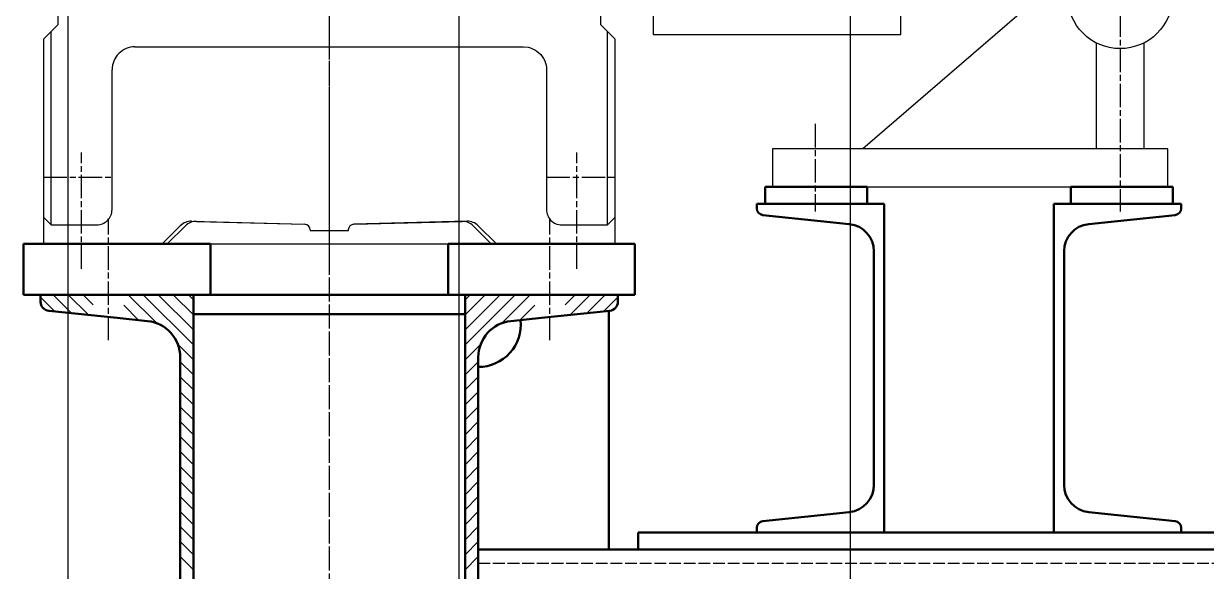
# Model space of a CAD drawing. Header units: millimetres. Extents: x -1263456 to 2767218, y -83310 to 50301.
# Drawn here: x 1104328 to 1104933, y -22170 to -21890 of the extents above; entities that cross this region are included whole.
import ezdxf

# ---------------------------------------------------------------- set-up
doc = ezdxf.new("R2010")
doc.units = ezdxf.units.MM
for name, pattern in [('AM_DIN_G_W050', [13.75, 9.75, -1.5, 1, -1.5]), ('AM_ISO02W050', [7.5, 6, -1.5]), ('AM_ISO08W050', [18, 12, -1.5, 3, -1.5])]:
    doc.linetypes.add(name, pattern=pattern)
doc.layers.add('11', color=7, linetype='Continuous')
doc.layers.add('P-AM_7', color=2, linetype='AM_DIN_G_W050')
for name, color, linetype, lineweight in [('AM_0', 7, 'Continuous', 50), ('AM_3', 6, 'AM_ISO02W050', 25), ('AM_7', 4, 'AM_ISO08W050', 25), ('AM_8', 1, 'Continuous', 25)]:
    doc.layers.add(name, color=color, linetype=linetype, lineweight=lineweight)

# ---------------------------------------------------------------- blocks, each defined once
blk = doc.blocks.new('gearbox with bearing')
at = {"layer": '11'}
for p, q in [((2746.21, 148.75), (2746.21, -160.75)), ((3023.82, -160.73), (3023.82, 148.72)), ((3050.6, -107.15), (3050.6, -165.59)), ((3271.17, -126.34), (3157.74, -224.04)), ((3177.23, -165.59), (3177.23, -121.76)), ((2746.21, -160.75), (2738.92, -168.05)), ((3031.13, -168.03), (3023.82, -160.73)), ((2738.92, -168.05), (2738.9, -259.11)), ((2742.8, -263), (2742.8, -164.17)), ((3027.23, -263), (3027.23, -164.13)), ((3031.13, -259.11), (3031.13, -168.03)), ((3050.6, -165.59), (3050.6, -165.59)), ((3050.6, -165.59), (3050.6, -165.59)), ((3050.6, -165.59), (3177.23, -165.59)), ((2785.66, -171.99), (2984.37, -171.99)), ((2984.37, -171.99), (2986.64, -172.21)), ((2984.37, -171.99), (2984.37, -171.99)), ((2986.64, -172.21), (2987.81, -172.5)), ((2987.81, -172.5), (2988.96, -172.93)), ((2988.96, -172.93), (2990.09, -173.48)), ((2990.09, -173.48), (2991.16, -174.16)), ((2991.16, -174.16), (2992.17, -174.97)), ((2992.17, -174.97), (2993.08, -175.88)), ((3277.07, -169.97), (3277.07, -224.04)), ((3301.42, -169.97), (3301.42, -224.04)), ((2993.08, -175.88), (2993.88, -176.88)), ((2993.88, -176.88), (2994.57, -177.96)), ((2994.57, -177.96), (2995.12, -179.09)), ((2995.12, -179.09), (2995.54, -180.24)), ((2995.54, -180.24), (2995.84, -181.4)), ((2773.97, -255.21), (2773.97, -183.68)), ((2995.84, -181.4), (2996.01, -182.55)), ((2996.01, -182.55), (2996.06, -183.68)), ((2996.06, -183.68), (2996.06, -183.68)), ((2996.06, -183.68), (2996.06, -255.21)), ((3111.54, -224.04), (3111.54, -243.52)), ((3313.6, -224.04), (3111.54, -224.04)), ((3313.6, -243.52), (3313.6, -224.04)), ((3111.54, -243.52), (3313.6, -243.52)), ((2738.9, -259.11), (2742.8, -263)), ((2738.9, -259.11), (2738.9, -272.74)), ((3027.23, -263), (3031.13, -259.11)), ((3031.13, -272.74), (3031.13, -259.11)), ((2742.8, -263), (2766.18, -263)), ((2799.57, -272.74), (2808.87, -263.44)), ((2802.22, -272.74), (2811.45, -263.51)), ((2814.58, -261.16), (2872.43, -262.68)), ((2817.17, -261.23), (2872.43, -262.68)), ((2875.27, -265.6), (2875.27, -265.93)), ((2875.27, -265.93), (2894.76, -265.93)), ((2894.76, -265.93), (2894.76, -265.6)), ((2955.45, -261.16), (2897.6, -262.67)), ((2897.6, -262.67), (2952.86, -261.23)), ((2958.58, -263.51), (2967.81, -272.74)), ((2970.47, -272.74), (2961.16, -263.44)), ((3003.85, -263), (3027.23, -263)), ((2738.9, -272.74), (3031.13, -272.74))]:
    blk.add_line(p, q, dxfattribs=at)
for centre, major_axis, start_param, end_param in [((3289.25, -146.11), (18.94, 18.94), 5.497787, 11.780972), ((2785.66, -183.68), (8.27, 8.27), 0.785352, 2.35615), ((2766.18, -255.21), (-5.51, 5.51), 2.356262, 3.92706), ((3003.85, -255.21), (-5.51, 5.51), 0.785408, 2.356206), ((2814.38, -268.95), (5.51, 5.51), 0.759179, 1.570787), ((2816.97, -269.02), (-5.51, 5.51), -0.81133, -0.000187), ((2872.35, -265.6), (-2.07, 2.07), 3.926916, 5.471449), ((2897.68, -265.6), (2.07, 2.07), 0.811715, 2.356227), ((2953.06, -269.02), (5.51, 5.51), 0.000196, 0.811343), ((2955.65, -268.95), (-5.51, 5.51), -1.570551, -0.759396)]:
    blk.add_ellipse(centre, major_axis=major_axis, ratio=1, start_param=start_param, end_param=end_param, dxfattribs=at)
at = {"layer": 'AM_0'}
for p, q in [((3107.87, -243.52), (3107.87, -252.2)), ((3159.94, -243.52), (3107.87, -243.52)), ((3159.94, -252.2), (3159.94, -243.52)), ((3264.08, -252.2), (3264.08, -243.52)), ((3264.08, -243.52), (3316.15, -243.52)), ((3316.15, -243.52), (3316.15, -252.2)), ((3168.62, -252.2), (3103.53, -252.2)), ((3103.53, -252.2), (3103.53, -254.47)), ((3107.87, -252.2), (3159.94, -252.2)), ((3168.62, -420.27), (3168.62, -252.2)), ((3255.4, -420.27), (3255.4, -252.2)), ((3255.4, -252.2), (3320.49, -252.2)), ((3316.15, -252.2), (3264.08, -252.2)), ((3320.49, -252.2), (3320.49, -254.47)), ((3106.68, -257.96), (3136.08, -261.05)), ((3317.34, -257.96), (3287.95, -261.05)), ((3136.08, -261.05), (3150.82, -262.6)), ((3287.95, -261.05), (3273.2, -262.6)), ((2728.79, -272.74), (2815.57, -272.74)), ((2728.79, -298.78), (2728.79, -272.74)), ((2737.47, -272.74), (2824.25, -272.74)), ((2824.25, -298.78), (2824.25, -272.74)), ((2945.75, -298.78), (2945.75, -272.74)), ((3041.21, -272.74), (2945.75, -272.74)), ((3041.21, -298.78), (3041.21, -272.74)), ((3041.21, -272.74), (3041.21, -272.74)), ((3163.41, -276.58), (3163.41, -366.03)), ((3260.61, -276.58), (3260.61, -366.03)), ((3041.21, -298.78), (2728.79, -298.78)), ((2815.57, -298.78), (2737.47, -298.78)), ((2737.47, -298.78), (2737.47, -302.3)), ((2815.57, -559.12), (2815.57, -298.78)), ((2954.43, -559.12), (2954.43, -298.78)), ((2954.43, -298.78), (3032.53, -298.78)), ((3032.53, -298.78), (3032.53, -302.3)), ((2741.63, -306.91), (2776.52, -310.58)), ((3028.37, -306.91), (2993.48, -310.58)), ((3027.94, -306.96), (3027.94, -428.95)), ((2776.52, -310.58), (2792.18, -312.23)), ((2954.43, -308.67), (2815.57, -308.67)), ((2993.48, -310.58), (2977.82, -312.23)), ((2808.81, -330.7), (2808.81, -428.95)), ((2961.19, -330.7), (2961.19, -407.26)), ((3163.41, -366.03), (3163.41, -395.89)), ((3260.61, -366.03), (3260.61, -395.89)), ((2961.19, -407.26), (2961.19, -527.21)), ((3150.82, -409.87), (3136.08, -411.42)), ((3273.2, -409.87), (3287.95, -411.42)), ((3136.08, -411.42), (3106.68, -414.51)), ((3287.95, -411.42), (3317.34, -414.51)), ((3042.94, -428.95), (3042.94, -420.27)), ((3042.94, -420.27), (3654.71, -420.27)), ((3103.53, -418.01), (3103.53, -420.27)), ((3103.53, -420.27), (3168.62, -420.27)), ((3320.49, -420.27), (3255.4, -420.27)), ((3320.49, -418.01), (3320.49, -420.27)), ((2808.81, -428.95), (2808.81, -527.21)), ((2961.19, -428.95), (3654.71, -428.95))]:
    blk.add_line(p, q, dxfattribs=at)
for centre, radius, start, end in [((3107.05, -254.47), 3.51, 180, 264), ((3316.97, -254.47), 3.51, 276, 0), ((3149.36, -276.58), 14.06, 0, 84), ((3274.67, -276.58), 14.06, 96, 180), ((2742.11, -302.3), 4.64, 180, 264), ((3027.89, -302.3), 4.64, 276, 0), ((2790.23, -330.7), 18.57, 0, 84), ((2961.19, -313.97), 21.7, 270, 6), ((2979.77, -330.7), 18.57, 96, 180), ((3149.36, -395.89), 14.06, 276, 0), ((3274.67, -395.89), 14.06, 180, 264), ((3107.05, -418.01), 3.51, 96, 180), ((3316.97, -418.01), 3.51, 0, 84)]:
    blk.add_arc(centre, radius, start, end, dxfattribs=at)
at = {"layer": 'AM_3'}
blk.add_line((2961.19, -436.07), (3598.3, -436.07), dxfattribs=at)
at = {"layer": 'AM_7'}
for p, q in [((3289.25, -28.83), (3289.25, -256.19)), ((2885, -107.15), (2885, -285.41)), ((3133.39, -211.38), (3133.39, -256.19)), ((2758.37, -285.41), (2758.37, -225.99)), ((3011.63, -285.41), (3011.63, -225.99)), ((2738.91, -238.65), (2773.97, -238.65)), ((2996.06, -238.65), (3031.13, -238.65)), ((2772.18, -321.94), (2772.18, -259.73)), ((2997.82, -321.94), (2997.82, -259.73))]:
    blk.add_line(p, q, dxfattribs=at)
at = {"layer": 'AM_8'}
for p, q in [((2744.73, -307.24), (2737.47, -299.98)), ((2753.3, -308.14), (2743.94, -298.78)), ((2761.87, -309.04), (2751.61, -298.78)), ((2764.37, -303.87), (2759.28, -298.78)), ((2796.86, -313.34), (2782.29, -298.78)), ((2815.57, -324.39), (2789.96, -298.78)), ((2815.57, -316.72), (2797.63, -298.78)), ((2815.57, -309.05), (2805.3, -298.78)), ((2815.57, -301.38), (2812.97, -298.78)), ((2954.43, -324.39), (2980.04, -298.78)), ((2954.43, -316.72), (2972.37, -298.78)), ((2954.43, -309.05), (2964.7, -298.78)), ((2954.43, -301.38), (2957.03, -298.78)), ((2973.14, -313.34), (2987.71, -298.78)), ((3005.63, -303.87), (3010.72, -298.78)), ((3008.13, -309.04), (3018.39, -298.78)), ((3016.7, -308.14), (3026.06, -298.78)), ((3025.27, -307.24), (3032.53, -299.98)), ((2787.58, -311.74), (2779.99, -304.15)), ((2982.42, -311.74), (2990.01, -304.15)), ((2815.57, -332.06), (2807.59, -324.08)), ((2954.43, -332.06), (2962.41, -324.08)), ((2815.57, -339.73), (2808.81, -332.97)), ((2954.43, -339.73), (2961.19, -332.97)), ((2815.57, -347.41), (2808.81, -340.64)), ((2954.43, -347.41), (2961.19, -340.64)), ((2815.57, -355.08), (2808.81, -348.31)), ((2954.43, -355.08), (2961.19, -348.31)), ((2815.57, -362.75), (2808.81, -355.98)), ((2954.43, -362.75), (2961.19, -355.98)), ((2815.57, -370.42), (2808.81, -363.65)), ((2954.43, -370.42), (2961.19, -363.65)), ((2815.57, -378.09), (2808.81, -371.32)), ((2954.43, -378.09), (2961.19, -371.32)), ((2815.57, -385.76), (2808.81, -378.99)), ((2954.43, -385.76), (2961.19, -378.99)), ((2815.57, -393.43), (2808.81, -386.66)), ((2954.43, -393.43), (2961.19, -386.66)), ((2815.57, -401.1), (2808.81, -394.33)), ((2954.43, -401.1), (2961.19, -394.33)), ((2815.57, -408.77), (2808.81, -402)), ((2954.43, -408.77), (2961.19, -402)), ((2815.57, -416.44), (2808.81, -409.67)), ((2954.43, -416.44), (2961.19, -409.67)), ((2815.57, -424.11), (2808.81, -417.34)), ((2954.43, -424.11), (2961.19, -417.34)), ((2815.57, -431.78), (2808.81, -425.01)), ((2954.43, -431.78), (2961.19, -425.01)), ((2815.57, -439.45), (2808.81, -432.68)), ((2954.43, -439.45), (2961.19, -432.68))]:
    blk.add_line(p, q, dxfattribs=at)
at = {"layer": 'P-AM_7'}
for p, q in [((2885, 150), (2885, -1020)), ((2885, 147.53), (2885, -844.54))]:
    blk.add_line(p, q, dxfattribs=at)
blk = doc.blocks.new('gbe')
at = {"layer": '11'}
blk.add_blockref('gearbox with bearing', (0, 0), dxfattribs=at)
blk = doc.blocks.new('Bucket elevator123451')
at = {"layer": 'AM_0'}
blk.add_blockref('gbe', (1126599.53, -20429.72), dxfattribs=at)
blk = doc.blocks.new('wew1333')
at = {"layer": 'AM_8'}
for p, q in [((352417.23, 123397.36, 0), (352417.23, 113598.26, -9.91)), ((352617.23, 123397.36, 0), (352617.23, 113786.78, -9.91)), ((352817.23, 123397.36, 0), (352817.23, 113972.53, -9.91))]:
    blk.add_line(p, q, dxfattribs=at)

msp = doc.modelspace()

# ---------------------------------------------------------------- block references
at = {"layer": 'AM_0'}
for name, p in [('wew1333', (751933.6, -139327.08, 0)), ('Bucket elevator123451', (-25000, -1300, 0.09))]:
    msp.add_blockref(name, p, dxfattribs=at)

doc.saveas('drawing.dxf')
